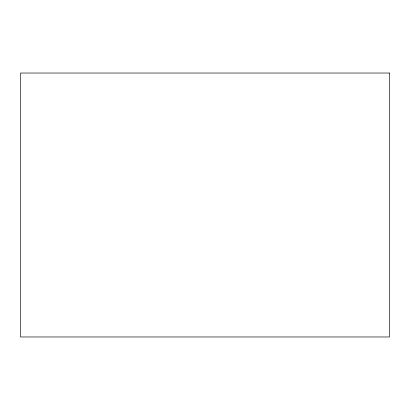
<?xml version="1.0" encoding="UTF-8"?>
<svg xmlns="http://www.w3.org/2000/svg" width="410" height="410" viewBox="0 0 410 410"><rect width="100%" height="100%" fill="white"/><g stroke="black" fill="none" stroke-linecap="round" stroke-linejoin="round"><path stroke-width="0.61" d="M389.5 73.031L20.5 73.031L20.5 336.969L389.5 336.969L389.5 73.031"/></g></svg>
